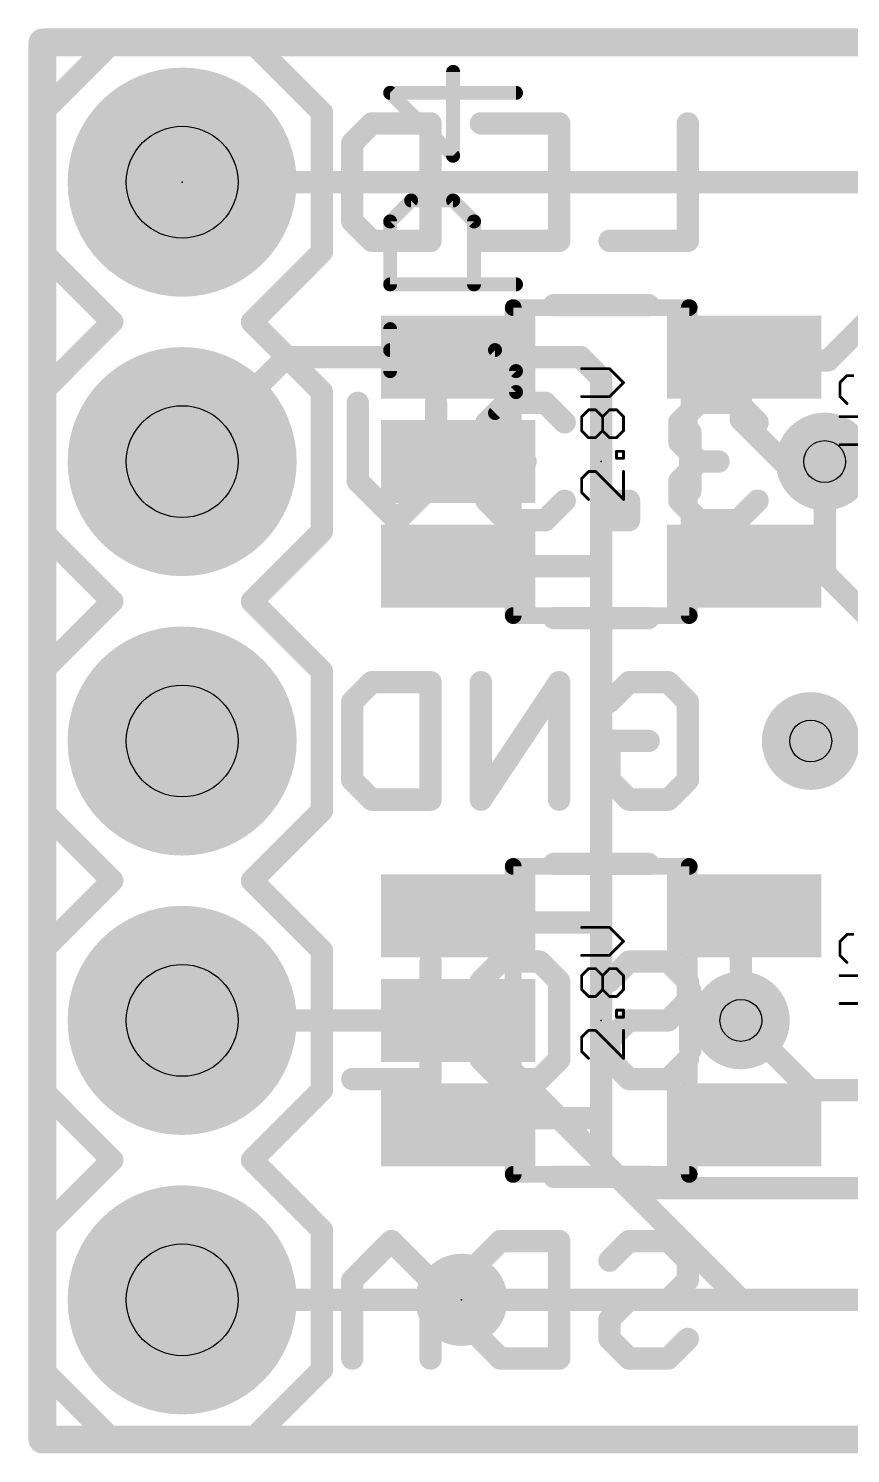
# Model space of a CAD drawing. Extents: x -36 to 72, y -11 to 13.
# Drawn here: x -0.13 to 7.35, y -0.13 to 12.83 of the extents above; entities that cross this region are included whole.
import ezdxf

# ---------------------------------------------------------------- set-up
doc = ezdxf.new("R2010")
doc.units = 0
for name, color, linetype in [('1', 12, 'CONTINUOUS'), ('16', 132, 'CONTINUOUS'), ('17', 110, 'CONTINUOUS'), ('18', 110, 'CONTINUOUS'), ('20', 53, 'CONTINUOUS'), ('21', 53, 'CONTINUOUS'), ('22', 53, 'CONTINUOUS'), ('23', 53, 'CONTINUOUS'), ('25', 253, 'CONTINUOUS'), ('27', 253, 'CONTINUOUS'), ('29', 253, 'CONTINUOUS'), ('30', 253, 'CONTINUOUS'), ('31', 253, 'CONTINUOUS'), ('44', 253, 'CONTINUOUS'), ('51', 53, 'CONTINUOUS')]:
    doc.layers.add(name, color=color, linetype=linetype)

# ---------------------------------------------------------------- blocks, each defined once
blk = doc.blocks.new('RECT')
blk.add_solid([(-0.5, -0.5), (0.5, -0.5), (-0.5, 0.5), (0.5, 0.5)])
blk = doc.blocks.new('ROUNDP')
at = {"const_width": 0.5}
blk.add_lwpolyline([(0, -0.25, 1), (0, 0.25, 1), (0, -0.25)], format="xyb", dxfattribs=at)
blk = doc.blocks.new('PIE')
at = {"const_width": 0.5}
blk.add_lwpolyline([(0, -0.25, 1), (0, 0.25, 1), (0, -0.25)], format="xyb", dxfattribs=at)
blk = doc.blocks.new('ROUNDV')
at = {"const_width": 0.5}
blk.add_lwpolyline([(0, -0.25, 1), (0, 0.25, 1), (0, -0.25)], format="xyb", dxfattribs=at)

msp = doc.modelspace()

# ---------------------------------------------------------------- linework, layer by layer
at = {"layer": '1'}
for points, const_width in [([(0, 0), (0, 12.7)], 0.254), ([(0, 12.7), (21.59, 12.7)], 0.254), ([(1.27, 11.43), (12.08, 11.43)], 0.2032), ([(7.493, 10.16), (7.1429, 9.8099)], 0.2032), ([(2.22, 9.84), (1.27, 8.89)], 0.2032), ([(3.7799, 9.84), (2.22, 9.84)], 0.2032), ([(4.892, 9.84), (3.7799, 9.84)], 0.2032), ([(5.08, 9.652), (4.892, 9.84)], 0.2032), ([(6.35, 9.8099), (6.3801, 9.84)], 0.2032), ([(7.1429, 9.8099), (6.35, 9.8099)], 0.2032), ([(6.35, 9.8099), (6.35, 9.271)], 0.2032), ([(5.08, 8.001), (5.08, 9.652)], 0.2032), ([(6.35, 9.271), (6.731, 8.89)], 0.2032), ([(6.731, 8.89), (7.112, 8.89)], 0.2032), ([(5.019, 7.94), (3.7799, 7.94)], 0.2032), ([(5.08, 8.001), (5.019, 7.94)], 0.2032), ([(5.08, 4.699), (5.08, 8.001)], 0.2032), ([(3.8409, 4.699), (3.7799, 4.76)], 0.2032), ([(5.08, 4.699), (3.8409, 4.699)], 0.2032), ([(5.08, 2.921), (5.08, 4.699)], 0.2032), ([(6.3801, 4.76), (6.35, 4.7299)], 0.2032), ([(6.35, 4.7299), (6.35, 3.81)], 0.2032), ([(3.7799, 2.86), (3.8409, 2.921)], 0.2032), ([(3.8409, 2.921), (5.08, 2.921)], 0.2032), ([(5.08, 2.921), (5.08, 2.54)], 0.2032), ([(5.08, 2.54), (6.35, 1.27)], 0.2032), ([(6.35, 1.27), (15.24, 1.27)], 0.2032), ([(21.59, 0), (0, 0)], 0.254)]:
    msp.add_lwpolyline(points, dxfattribs=dict(at, const_width=const_width))
for points, const_width in [([(0.0635, 12.7, 1), (-0.0635, 12.7)], 0.127), ([(0, 12.7635, 1), (0, 12.6365)], 0.127), ([(1.27, 11.4808, 1), (1.27, 11.3792)], 0.1016), ([(2.22, 9.8908, 1), (2.22, 9.7892)], 0.1016), ([(2.2559, 9.8041, 1), (2.1841, 9.8759)], 0.1016), ([(3.7799, 9.8908, 1), (3.7799, 9.7892)], 0.1016), ([(3.7799, 9.7892, 1), (3.7799, 9.8908)], 0.1016), ([(4.9279, 9.8759, 1), (4.8561, 9.8041)], 0.1016), ([(4.892, 9.7892, 1), (4.892, 9.8908)], 0.1016), ([(6.35, 9.8607, 1), (6.35, 9.7591)], 0.1016), ([(6.4008, 9.8099, 1), (6.2992, 9.8099)], 0.1016), ([(6.3141, 9.8458, 1), (6.3859, 9.774)], 0.1016), ([(6.416, 9.8041, 1), (6.3442, 9.8759)], 0.1016), ([(7.107, 9.8458, 1), (7.1788, 9.774)], 0.1016), ([(7.1429, 9.7591, 1), (7.1429, 9.8607)], 0.1016), ([(5.1308, 9.652, 1), (5.0292, 9.652)], 0.1016), ([(5.0441, 9.6161, 1), (5.1159, 9.6879)], 0.1016), ([(6.3859, 9.3069, 1), (6.3141, 9.2351)], 0.1016), ([(6.2992, 9.271, 1), (6.4008, 9.271)], 0.1016), ([(1.2341, 8.9259, 1), (1.3059, 8.8541)], 0.1016), ([(6.731, 8.9408, 1), (6.731, 8.8392)], 0.1016), ([(6.6951, 8.8541, 1), (6.7669, 8.9259)], 0.1016), ([(7.112, 8.8392, 1), (7.112, 8.9408)], 0.1016), ([(3.7799, 7.9908, 1), (3.7799, 7.8892)], 0.1016), ([(5.019, 7.8892, 1), (5.019, 7.9908)], 0.1016), ([(5.1308, 8.001, 1), (5.0292, 8.001)], 0.1016), ([(5.0292, 8.001, 1), (5.1308, 8.001)], 0.1016), ([(5.1159, 7.9651, 1), (5.0441, 8.0369)], 0.1016), ([(4.9831, 7.9759, 1), (5.0549, 7.9041)], 0.1016), ([(3.8158, 4.7959, 1), (3.744, 4.7241)], 0.1016), ([(3.8409, 4.7498, 1), (3.8409, 4.6482)], 0.1016), ([(5.1308, 4.699, 1), (5.0292, 4.699)], 0.1016), ([(5.08, 4.6482, 1), (5.08, 4.7498)], 0.1016), ([(6.4008, 4.7299, 1), (6.2992, 4.7299)], 0.1016), ([(6.3141, 4.7658, 1), (6.3859, 4.694)], 0.1016), ([(6.416, 4.7241, 1), (6.3442, 4.7959)], 0.1016), ([(3.805, 4.6631, 1), (3.8768, 4.7349)], 0.1016), ([(5.0292, 4.699, 1), (5.1308, 4.699)], 0.1016), ([(6.2992, 3.81, 1), (6.4008, 3.81)], 0.1016), ([(3.8409, 2.9718, 1), (3.8409, 2.8702)], 0.1016), ([(3.8768, 2.8851, 1), (3.805, 2.9569)], 0.1016), ([(5.1308, 2.921, 1), (5.0292, 2.921)], 0.1016), ([(5.08, 2.8702, 1), (5.08, 2.9718)], 0.1016), ([(3.744, 2.8959, 1), (3.8158, 2.8241)], 0.1016), ([(5.0292, 2.921, 1), (5.1308, 2.921)], 0.1016), ([(5.1159, 2.5759, 1), (5.0441, 2.5041)], 0.1016), ([(5.0292, 2.54, 1), (5.1308, 2.54)], 0.1016), ([(6.35, 1.3208, 1), (6.35, 1.2192)], 0.1016), ([(6.3141, 1.2341, 1), (6.3859, 1.3059)], 0.1016), ([(0, 0.0635, 1), (0, -0.0635)], 0.127), ([(-0.0635, 0, 1), (0.0635, 0)], 0.127)]:
    msp.add_lwpolyline(points, format="xyb", dxfattribs=dict(at, const_width=const_width))
at = {"layer": '16'}
for points, const_width in [([(0, 0), (0, 12.7)], 0.254), ([(0, 12.7), (21.59, 12.7)], 0.254), ([(7.112, 8.89), (7.112, 7.874)], 0.2032), ([(7.112, 7.874), (8.001, 6.985)], 0.2032), ([(1.27, 3.81), (3.81, 3.81)], 0.2032), ([(3.81, 3.81), (5.334, 2.286)], 0.2032), ([(6.35, 3.81), (6.985, 3.175)], 0.2032), ([(6.985, 3.175), (10.541, 3.175)], 0.2032), ([(5.334, 2.286), (11.176, 2.286)], 0.2032), ([(1.27, 1.27), (11.43, 1.27)], 0.2032), ([(21.59, 0), (0, 0)], 0.254)]:
    msp.add_lwpolyline(points, dxfattribs=dict(at, const_width=const_width))
for points, const_width in [([(0.0635, 12.7, 1), (-0.0635, 12.7)], 0.127), ([(0, 12.7635, 1), (0, 12.6365)], 0.127), ([(7.1628, 8.89, 1), (7.0612, 8.89)], 0.1016), ([(7.1479, 7.9099, 1), (7.0761, 7.8381)], 0.1016), ([(7.0612, 7.874, 1), (7.1628, 7.874)], 0.1016), ([(1.27, 3.8608, 1), (1.27, 3.7592)], 0.1016), ([(3.8459, 3.8459, 1), (3.7741, 3.7741)], 0.1016), ([(3.81, 3.7592, 1), (3.81, 3.8608)], 0.1016), ([(6.3859, 3.8459, 1), (6.3141, 3.7741)], 0.1016), ([(6.985, 3.2258, 1), (6.985, 3.1242)], 0.1016), ([(6.9491, 3.1391, 1), (7.0209, 3.2109)], 0.1016), ([(5.334, 2.3368, 1), (5.334, 2.2352)], 0.1016), ([(5.2981, 2.2501, 1), (5.3699, 2.3219)], 0.1016), ([(1.27, 1.3208, 1), (1.27, 1.2192)], 0.1016), ([(0, 0.0635, 1), (0, -0.0635)], 0.127), ([(-0.0635, 0, 1), (0.0635, 0)], 0.127)]:
    msp.add_lwpolyline(points, format="xyb", dxfattribs=dict(at, const_width=const_width))
at = {"layer": '20', "const_width": 0.2032}
for points in [[(21.59, 12.7), (0, 12.7)], [(0, 12.7), (0, 0)], [(0, 0), (21.59, 0)]]:
    msp.add_lwpolyline(points, dxfattribs=at)
at = {"layer": '20', "const_width": 0.1016}
for points in [[(0, 12.7508, 1), (0, 12.6492)], [(0.0508, 12.7, 1), (-0.0508, 12.7)], [(0, 0.0508, 1), (0, -0.0508)], [(-0.0508, 0, 1), (0.0508, 0)]]:
    msp.add_lwpolyline(points, format="xyb", dxfattribs=at)
at = {"layer": '21', "const_width": 0.2032}
for points in [[(0.635, 12.7), (0, 12.065)], [(1.905, 12.7), (0.635, 12.7)], [(2.54, 12.065), (1.905, 12.7)], [(0, 10.795), (0, 12.065)], [(2.54, 12.065), (2.54, 10.795)], [(0.635, 10.16), (0, 10.795)], [(2.54, 10.795), (1.905, 10.16)], [(4.6506, 10.3124), (5.5094, 10.3124)], [(0, 9.525), (0.635, 10.16)], [(1.905, 10.16), (2.54, 9.525)], [(0, 8.255), (0, 9.525)], [(2.54, 9.525), (2.54, 8.255)], [(5.8904, 9.1584), (5.8904, 8.6216)], [(0.635, 7.62), (0, 8.255)], [(2.54, 8.255), (1.905, 7.62)], [(0, 6.985), (0.635, 7.62)], [(1.905, 7.62), (2.54, 6.985)], [(5.5094, 7.4676), (4.6506, 7.4676)], [(0, 5.715), (0, 6.985)], [(2.54, 6.985), (2.54, 5.715)], [(0.635, 5.08), (0, 5.715)], [(2.54, 5.715), (1.905, 5.08)], [(4.6506, 5.2324), (5.5094, 5.2324)], [(0.635, 5.08), (0, 4.445)], [(2.54, 4.445), (1.905, 5.08)], [(0, 3.175), (0, 4.445)], [(2.54, 4.445), (2.54, 3.175)], [(5.8904, 4.0784), (5.8904, 3.5416)], [(0.635, 2.54), (0, 3.175)], [(2.54, 3.175), (1.905, 2.54)], [(0, 1.905), (0.635, 2.54)], [(1.905, 2.54), (2.54, 1.905)], [(5.5094, 2.3876), (4.6506, 2.3876)], [(0, 0.635), (0, 1.905)], [(2.54, 1.905), (2.54, 0.635)], [(0.635, 0), (0, 0.635)], [(2.54, 0.635), (1.905, 0)], [(1.905, 0), (0.635, 0)]]:
    msp.add_lwpolyline(points, dxfattribs=at)
at = {"layer": '21', "const_width": 0.1016}
for points in [[(0.635, 12.7508, 1), (0.635, 12.6492)], [(0.6709, 12.6641, 1), (0.5991, 12.7359)], [(1.9409, 12.7359, 1), (1.8691, 12.6641)], [(1.905, 12.6492, 1), (1.905, 12.7508)], [(0.0508, 12.065, 1), (-0.0508, 12.065)], [(-0.0359, 12.1009, 1), (0.0359, 12.0291)], [(2.5908, 12.065, 1), (2.4892, 12.065)], [(2.5041, 12.0291, 1), (2.5759, 12.1009)], [(0.0359, 10.8309, 1), (-0.0359, 10.7591)], [(2.5759, 10.7591, 1), (2.5041, 10.8309)], [(-0.0508, 10.795, 1), (0.0508, 10.795)], [(2.4892, 10.795, 1), (2.5908, 10.795)], [(4.6506, 10.3632, 1), (4.6506, 10.2616)], [(5.5094, 10.2616, 1), (5.5094, 10.3632)], [(0.6709, 10.1241, 1), (0.5991, 10.1959)], [(0.5991, 10.1241, 1), (0.6709, 10.1959)], [(1.9409, 10.1959, 1), (1.8691, 10.1241)], [(1.8691, 10.1959, 1), (1.9409, 10.1241)], [(0.0508, 9.525, 1), (-0.0508, 9.525)], [(-0.0359, 9.5609, 1), (0.0359, 9.4891)], [(2.5908, 9.525, 1), (2.4892, 9.525)], [(2.5041, 9.4891, 1), (2.5759, 9.5609)], [(5.9412, 9.1584, 1), (5.8396, 9.1584)], [(5.8396, 8.6216, 1), (5.9412, 8.6216)], [(0.0359, 8.2909, 1), (-0.0359, 8.2191)], [(-0.0508, 8.255, 1), (0.0508, 8.255)], [(2.4892, 8.255, 1), (2.5908, 8.255)], [(2.5759, 8.2191, 1), (2.5041, 8.2909)], [(0.6709, 7.5841, 1), (0.5991, 7.6559)], [(0.5991, 7.5841, 1), (0.6709, 7.6559)], [(1.9409, 7.6559, 1), (1.8691, 7.5841)], [(1.8691, 7.6559, 1), (1.9409, 7.5841)], [(4.6506, 7.5184, 1), (4.6506, 7.4168)], [(5.5094, 7.4168, 1), (5.5094, 7.5184)], [(0.0508, 6.985, 1), (-0.0508, 6.985)], [(-0.0359, 7.0209, 1), (0.0359, 6.9491)], [(2.5908, 6.985, 1), (2.4892, 6.985)], [(2.5041, 6.9491, 1), (2.5759, 7.0209)], [(0.0359, 5.7509, 1), (-0.0359, 5.6791)], [(-0.0508, 5.715, 1), (0.0508, 5.715)], [(2.4892, 5.715, 1), (2.5908, 5.715)], [(2.5759, 5.6791, 1), (2.5041, 5.7509)], [(4.6506, 5.2832, 1), (4.6506, 5.1816)], [(5.5094, 5.1816, 1), (5.5094, 5.2832)], [(0.6709, 5.0441, 1), (0.5991, 5.1159)], [(0.5991, 5.0441, 1), (0.6709, 5.1159)], [(1.9409, 5.1159, 1), (1.8691, 5.0441)], [(1.8691, 5.1159, 1), (1.9409, 5.0441)], [(0.0508, 4.445, 1), (-0.0508, 4.445)], [(2.5908, 4.445, 1), (2.4892, 4.445)], [(-0.0359, 4.4809, 1), (0.0359, 4.4091)], [(2.5041, 4.4091, 1), (2.5759, 4.4809)], [(5.9412, 4.0784, 1), (5.8396, 4.0784)], [(5.8396, 3.5416, 1), (5.9412, 3.5416)], [(0.0359, 3.2109, 1), (-0.0359, 3.1391)], [(2.5759, 3.1391, 1), (2.5041, 3.2109)], [(-0.0508, 3.175, 1), (0.0508, 3.175)], [(2.4892, 3.175, 1), (2.5908, 3.175)], [(0.6709, 2.5041, 1), (0.5991, 2.5759)], [(0.5991, 2.5041, 1), (0.6709, 2.5759)], [(1.9409, 2.5759, 1), (1.8691, 2.5041)], [(1.8691, 2.5759, 1), (1.9409, 2.5041)], [(4.6506, 2.4384, 1), (4.6506, 2.3368)], [(5.5094, 2.3368, 1), (5.5094, 2.4384)], [(0.0508, 1.905, 1), (-0.0508, 1.905)], [(-0.0359, 1.9409, 1), (0.0359, 1.8691)], [(2.5908, 1.905, 1), (2.4892, 1.905)], [(2.5041, 1.8691, 1), (2.5759, 1.9409)], [(0.0359, 0.6709, 1), (-0.0359, 0.5991)], [(-0.0508, 0.635, 1), (0.0508, 0.635)], [(2.4892, 0.635, 1), (2.5908, 0.635)], [(2.5759, 0.5991, 1), (2.5041, 0.6709)], [(0.635, 0.0508, 1), (0.635, -0.0508)], [(0.5991, -0.0359, 1), (0.6709, 0.0359)], [(1.8691, 0.0359, 1), (1.9409, -0.0359)], [(1.905, -0.0508, 1), (1.905, 0.0508)]]:
    msp.add_lwpolyline(points, format="xyb", dxfattribs=at)
at = {"layer": '22', "const_width": 0.2032}
for points in [[(2.8168, 11.7864), (2.9948, 11.9643)], [(2.9948, 11.9643), (3.5286, 11.9643)], [(3.5286, 11.9643), (3.5286, 10.8966)], [(3.9862, 11.9643), (4.698, 11.9643)], [(4.698, 11.9643), (4.698, 10.8966)], [(5.8674, 11.9643), (5.8674, 10.8966)], [(2.8168, 11.0746), (2.8168, 11.7864)], [(4.698, 11.4305), (4.3421, 11.4305)], [(2.9948, 10.8966), (2.8168, 11.0746)], [(3.5286, 10.8966), (2.9948, 10.8966)], [(4.698, 10.8966), (3.9862, 10.8966)], [(5.8674, 10.8966), (5.1556, 10.8966)], [(2.8671, 8.7125), (2.8671, 9.4243)], [(3.5789, 9.4243), (3.5789, 8.7125)], [(4.2145, 9.4243), (4.0365, 9.2464)], [(4.5704, 9.4243), (4.2145, 9.4243)], [(4.7483, 9.2464), (4.5704, 9.4243)], [(5.9685, 9.4243), (5.7906, 9.2464)], [(6.3245, 9.4243), (5.9685, 9.4243)], [(6.5024, 9.2464), (6.3245, 9.4243)], [(4.0365, 9.2464), (4.0365, 9.0684)], [(5.7906, 9.2464), (5.7906, 9.0684)], [(4.0365, 9.0684), (4.2145, 8.8905)], [(5.7906, 9.0684), (5.9685, 8.8905)], [(4.2145, 8.8905), (4.0365, 8.7125)], [(4.2145, 8.8905), (4.3924, 8.8905)], [(5.9685, 8.8905), (5.7906, 8.7125)], [(5.9685, 8.8905), (6.1465, 8.8905)], [(3.223, 8.3566), (2.8671, 8.7125)], [(3.5789, 8.7125), (3.223, 8.3566)], [(4.0365, 8.7125), (4.0365, 8.5346)], [(5.7906, 8.7125), (5.7906, 8.5346)], [(4.0365, 8.5346), (4.2145, 8.3566)], [(4.5704, 8.3566), (4.7483, 8.5346)], [(5.333, 8.5346), (5.1551, 8.5346)], [(5.1551, 8.5346), (5.1551, 8.3566)], [(5.333, 8.3566), (5.333, 8.5346)], [(5.7906, 8.5346), (5.9685, 8.3566)], [(6.3245, 8.3566), (6.5024, 8.5346)], [(4.2145, 8.3566), (4.5704, 8.3566)], [(5.1551, 8.3566), (5.333, 8.3566)], [(5.9685, 8.3566), (6.3245, 8.3566)], [(2.8168, 6.7064), (2.9948, 6.8843)], [(2.9948, 6.8843), (3.5286, 6.8843)], [(3.5286, 6.8843), (3.5286, 5.8166)], [(4.698, 6.8843), (3.9862, 5.8166)], [(3.9862, 5.8166), (3.9862, 6.8843)], [(4.698, 5.8166), (4.698, 6.8843)], [(5.1556, 6.7064), (5.3335, 6.8843)], [(5.3335, 6.8843), (5.6894, 6.8843)], [(5.6894, 6.8843), (5.8674, 6.7064)], [(2.8168, 5.9946), (2.8168, 6.7064)], [(5.8674, 6.7064), (5.8674, 5.9946)], [(5.1556, 5.9946), (5.1556, 6.3505)], [(5.1556, 6.3505), (5.5115, 6.3505)], [(2.9948, 5.8166), (2.8168, 5.9946)], [(5.3335, 5.8166), (5.1556, 5.9946)], [(5.8674, 5.9946), (5.6894, 5.8166)], [(3.5286, 5.8166), (2.9948, 5.8166)], [(5.6894, 5.8166), (5.3335, 5.8166)], [(3.5286, 4.3443), (3.5286, 3.2766)], [(3.9862, 4.1664), (4.1641, 4.3443)], [(4.1641, 4.3443), (4.5201, 4.3443)], [(4.5201, 4.3443), (4.698, 4.1664)], [(5.1556, 4.1664), (5.3335, 4.3443)], [(5.3335, 4.3443), (5.6894, 4.3443)], [(5.6894, 4.3443), (5.8674, 4.1664)], [(4.698, 4.1664), (4.698, 3.4546)], [(5.8674, 4.1664), (5.8674, 3.9884)], [(5.8674, 3.9884), (5.6894, 3.8105)], [(5.3335, 3.8105), (5.1556, 3.6325)], [(5.6894, 3.8105), (5.3335, 3.8105)], [(5.1556, 3.6325), (5.1556, 3.4546)], [(4.1641, 3.2766), (3.9862, 3.4546)], [(4.698, 3.4546), (4.5201, 3.2766)], [(5.1556, 3.4546), (5.3335, 3.2766)], [(5.6894, 3.2766), (5.8674, 3.4546)], [(3.5286, 3.2766), (2.8168, 3.2766)], [(4.5201, 3.2766), (4.1641, 3.2766)], [(5.3335, 3.2766), (5.6894, 3.2766)], [(3.1727, 1.8043), (2.8168, 1.4484)], [(3.5286, 1.4484), (3.1727, 1.8043)], [(3.9862, 1.6264), (4.1641, 1.8043)], [(4.1641, 1.8043), (4.698, 1.8043)], [(4.698, 1.8043), (4.698, 0.7366)], [(5.1556, 1.6264), (5.3335, 1.8043)], [(5.3335, 1.8043), (5.6894, 1.8043)], [(5.6894, 1.8043), (5.8674, 1.6264)], [(3.9862, 0.9146), (3.9862, 1.6264)], [(5.8674, 1.6264), (5.8674, 1.4484)], [(2.8168, 1.4484), (2.8168, 0.7366)], [(3.5286, 0.7366), (3.5286, 1.4484)], [(5.8674, 1.4484), (5.6894, 1.2705)], [(3.5286, 1.2705), (2.8168, 1.2705)], [(5.3335, 1.2705), (5.1556, 1.0925)], [(5.6894, 1.2705), (5.3335, 1.2705)], [(5.1556, 1.0925), (5.1556, 0.9146)], [(4.1641, 0.7366), (3.9862, 0.9146)], [(5.1556, 0.9146), (5.3335, 0.7366)], [(5.6894, 0.7366), (5.8674, 0.9146)], [(4.698, 0.7366), (4.1641, 0.7366)], [(5.3335, 0.7366), (5.6894, 0.7366)]]:
    msp.add_lwpolyline(points, dxfattribs=at)
at = {"layer": '22', "const_width": 0.1016}
for points in [[(2.9948, 12.0151, 1), (2.9948, 11.9135)], [(3.0307, 11.9284, 1), (2.9588, 12.0002)], [(3.5794, 11.9643, 1), (3.4778, 11.9643)], [(3.5286, 11.9135, 1), (3.5286, 12.0151)], [(3.9862, 12.0151, 1), (3.9862, 11.9135)], [(4.7488, 11.9643, 1), (4.6472, 11.9643)], [(4.698, 11.9135, 1), (4.698, 12.0151)], [(5.9182, 11.9643, 1), (5.8166, 11.9643)], [(2.8676, 11.7864, 1), (2.766, 11.7864)], [(2.7809, 11.8223, 1), (2.8527, 11.7504)], [(4.3421, 11.4813, 1), (4.3421, 11.3797)], [(4.698, 11.3797, 1), (4.698, 11.4813)], [(2.8527, 11.1105, 1), (2.7809, 11.0386)], [(2.766, 11.0746, 1), (2.8676, 11.0746)], [(2.9948, 10.9474, 1), (2.9948, 10.8458)], [(2.9588, 10.8607, 1), (3.0307, 10.9325)], [(3.4778, 10.8966, 1), (3.5794, 10.8966)], [(3.5286, 10.8458, 1), (3.5286, 10.9474)], [(3.9862, 10.9474, 1), (3.9862, 10.8458)], [(4.6472, 10.8966, 1), (4.7488, 10.8966)], [(4.698, 10.8458, 1), (4.698, 10.9474)], [(5.1556, 10.9474, 1), (5.1556, 10.8458)], [(5.8166, 10.8966, 1), (5.9182, 10.8966)], [(5.8674, 10.8458, 1), (5.8674, 10.9474)], [(2.9179, 9.4243, 1), (2.8163, 9.4243)], [(3.6297, 9.4243, 1), (3.5281, 9.4243)], [(4.2145, 9.4751, 1), (4.2145, 9.3735)], [(4.2504, 9.3884, 1), (4.1785, 9.4602)], [(4.6063, 9.4602, 1), (4.5344, 9.3884)], [(4.5704, 9.3735, 1), (4.5704, 9.4751)], [(5.9685, 9.4751, 1), (5.9685, 9.3735)], [(6.0045, 9.3884, 1), (5.9326, 9.4602)], [(6.3604, 9.4602, 1), (6.2885, 9.3884)], [(6.3245, 9.3735, 1), (6.3245, 9.4751)], [(4.0873, 9.2464, 1), (3.9857, 9.2464)], [(4.0006, 9.2823, 1), (4.0724, 9.2104)], [(4.7124, 9.2104, 1), (4.7842, 9.2823)], [(5.8414, 9.2464, 1), (5.7398, 9.2464)], [(5.7547, 9.2823, 1), (5.8265, 9.2104)], [(6.4665, 9.2104, 1), (6.5383, 9.2823)], [(4.0724, 9.1043, 1), (4.0006, 9.0325)], [(3.9857, 9.0684, 1), (4.0873, 9.0684)], [(5.8265, 9.1043, 1), (5.7547, 9.0325)], [(5.7398, 9.0684, 1), (5.8414, 9.0684)], [(4.2145, 8.9413, 1), (4.2145, 8.8397)], [(4.2504, 8.8545, 1), (4.1785, 8.9264)], [(4.1785, 8.8545, 1), (4.2504, 8.9264)], [(4.3924, 8.8397, 1), (4.3924, 8.9413)], [(5.9685, 8.9413, 1), (5.9685, 8.8397)], [(6.0045, 8.8545, 1), (5.9326, 8.9264)], [(5.9326, 8.8545, 1), (6.0045, 8.9264)], [(6.1465, 8.8397, 1), (6.1465, 8.9413)], [(2.903, 8.7484, 1), (2.8312, 8.6766)], [(3.6148, 8.6766, 1), (3.543, 8.7484)], [(4.0873, 8.7125, 1), (3.9857, 8.7125)], [(5.8414, 8.7125, 1), (5.7398, 8.7125)], [(2.8163, 8.7125, 1), (2.9179, 8.7125)], [(3.5281, 8.7125, 1), (3.6297, 8.7125)], [(4.0006, 8.7484, 1), (4.0724, 8.6766)], [(5.7547, 8.7484, 1), (5.8265, 8.6766)], [(4.0724, 8.5705, 1), (4.0006, 8.4986)], [(3.9857, 8.5346, 1), (4.0873, 8.5346)], [(4.7842, 8.4986, 1), (4.7124, 8.5705)], [(5.1551, 8.5854, 1), (5.1551, 8.4838)], [(5.2059, 8.5346, 1), (5.1043, 8.5346)], [(5.3838, 8.5346, 1), (5.2822, 8.5346)], [(5.333, 8.4838, 1), (5.333, 8.5854)], [(5.8265, 8.5705, 1), (5.7547, 8.4986)], [(5.7398, 8.5346, 1), (5.8414, 8.5346)], [(6.5383, 8.4986, 1), (6.4665, 8.5705)], [(3.1871, 8.3925, 1), (3.2589, 8.3207)], [(3.1871, 8.3207, 1), (3.2589, 8.3925)], [(4.2145, 8.4074, 1), (4.2145, 8.3058)], [(4.1785, 8.3207, 1), (4.2504, 8.3925)], [(4.5344, 8.3925, 1), (4.6063, 8.3207)], [(4.5704, 8.3058, 1), (4.5704, 8.4074)], [(5.1551, 8.4074, 1), (5.1551, 8.3058)], [(5.333, 8.3058, 1), (5.333, 8.4074)], [(5.9685, 8.4074, 1), (5.9685, 8.3058)], [(5.9326, 8.3207, 1), (6.0045, 8.3925)], [(6.2885, 8.3925, 1), (6.3604, 8.3207)], [(6.3245, 8.3058, 1), (6.3245, 8.4074)], [(5.1043, 8.3566, 1), (5.2059, 8.3566)], [(5.2822, 8.3566, 1), (5.3838, 8.3566)], [(2.9948, 6.9351, 1), (2.9948, 6.8335)], [(3.0307, 6.8484, 1), (2.9588, 6.9202)], [(3.5794, 6.8843, 1), (3.4778, 6.8843)], [(3.5286, 6.8335, 1), (3.5286, 6.9351)], [(4.037, 6.8843, 1), (3.9354, 6.8843)], [(4.7488, 6.8843, 1), (4.6472, 6.8843)], [(4.7403, 6.8561, 1), (4.6557, 6.9125)], [(5.3335, 6.9351, 1), (5.3335, 6.8335)], [(5.3695, 6.8484, 1), (5.2976, 6.9202)], [(5.7254, 6.9202, 1), (5.6535, 6.8484)], [(5.6894, 6.8335, 1), (5.6894, 6.9351)], [(2.8676, 6.7064, 1), (2.766, 6.7064)], [(2.7809, 6.7423, 1), (2.8527, 6.6704)], [(5.1197, 6.7423, 1), (5.1915, 6.6704)], [(5.9182, 6.7064, 1), (5.8166, 6.7064)], [(5.8315, 6.6704, 1), (5.9033, 6.7423)], [(5.2064, 6.3505, 1), (5.1048, 6.3505)], [(5.1556, 6.4013, 1), (5.1556, 6.2997)], [(5.5115, 6.2997, 1), (5.5115, 6.4013)], [(2.8527, 6.0305, 1), (2.7809, 5.9586)], [(5.1915, 6.0305, 1), (5.1197, 5.9586)], [(5.9033, 5.9586, 1), (5.8315, 6.0305)], [(2.766, 5.9946, 1), (2.8676, 5.9946)], [(5.1048, 5.9946, 1), (5.2064, 5.9946)], [(5.8166, 5.9946, 1), (5.9182, 5.9946)], [(2.9948, 5.8674, 1), (2.9948, 5.7658)], [(2.9588, 5.7807, 1), (3.0307, 5.8525)], [(3.4778, 5.8166, 1), (3.5794, 5.8166)], [(3.5286, 5.7658, 1), (3.5286, 5.8674)], [(3.9439, 5.8448, 1), (4.0285, 5.7884)], [(3.9354, 5.8166, 1), (4.037, 5.8166)], [(4.6472, 5.8166, 1), (4.7488, 5.8166)], [(5.3335, 5.8674, 1), (5.3335, 5.7658)], [(5.2976, 5.7807, 1), (5.3695, 5.8525)], [(5.6535, 5.8525, 1), (5.7254, 5.7807)], [(5.6894, 5.7658, 1), (5.6894, 5.8674)], [(3.5794, 4.3443, 1), (3.4778, 4.3443)], [(4.1641, 4.3951, 1), (4.1641, 4.2935)], [(4.2001, 4.3084, 1), (4.1282, 4.3802)], [(4.556, 4.3802, 1), (4.4841, 4.3084)], [(4.5201, 4.2935, 1), (4.5201, 4.3951)], [(5.3335, 4.3951, 1), (5.3335, 4.2935)], [(5.3695, 4.3084, 1), (5.2976, 4.3802)], [(5.7254, 4.3802, 1), (5.6535, 4.3084)], [(5.6894, 4.2935, 1), (5.6894, 4.3951)], [(3.9503, 4.2023, 1), (4.0221, 4.1304)], [(4.7488, 4.1664, 1), (4.6472, 4.1664)], [(4.6621, 4.1304, 1), (4.7339, 4.2023)], [(5.1197, 4.2023, 1), (5.1915, 4.1304)], [(5.9182, 4.1664, 1), (5.8166, 4.1664)], [(5.8315, 4.1304, 1), (5.9033, 4.2023)], [(5.8166, 3.9884, 1), (5.9182, 3.9884)], [(5.9033, 3.9525, 1), (5.8315, 4.0243)], [(5.3335, 3.8613, 1), (5.3335, 3.7597)], [(5.3695, 3.7745, 1), (5.2976, 3.8464)], [(5.6535, 3.8464, 1), (5.7254, 3.7745)], [(5.6894, 3.7597, 1), (5.6894, 3.8613)], [(5.2064, 3.6325, 1), (5.1048, 3.6325)], [(5.1197, 3.6684, 1), (5.1915, 3.5966)], [(4.0221, 3.4905, 1), (3.9503, 3.4186)], [(4.6472, 3.4546, 1), (4.7488, 3.4546)], [(4.7339, 3.4186, 1), (4.6621, 3.4905)], [(5.1915, 3.4905, 1), (5.1197, 3.4186)], [(5.1048, 3.4546, 1), (5.2064, 3.4546)], [(5.9033, 3.4186, 1), (5.8315, 3.4905)], [(2.8168, 3.3274, 1), (2.8168, 3.2258)], [(3.5286, 3.2258, 1), (3.5286, 3.3274)], [(4.1641, 3.3274, 1), (4.1641, 3.2258)], [(4.5201, 3.2258, 1), (4.5201, 3.3274)], [(5.3335, 3.3274, 1), (5.3335, 3.2258)], [(5.6894, 3.2258, 1), (5.6894, 3.3274)], [(3.4778, 3.2766, 1), (3.5794, 3.2766)], [(4.1282, 3.2407, 1), (4.2001, 3.3125)], [(4.4841, 3.3125, 1), (4.556, 3.2407)], [(5.2976, 3.2407, 1), (5.3695, 3.3125)], [(5.6535, 3.3125, 1), (5.7254, 3.2407)], [(3.2086, 1.8402, 1), (3.1368, 1.7684)], [(3.2086, 1.7684, 1), (3.1368, 1.8402)], [(4.1641, 1.8551, 1), (4.1641, 1.7535)], [(4.2001, 1.7684, 1), (4.1282, 1.8402)], [(4.7488, 1.8043, 1), (4.6472, 1.8043)], [(4.698, 1.7535, 1), (4.698, 1.8551)], [(5.3335, 1.8551, 1), (5.3335, 1.7535)], [(5.3695, 1.7684, 1), (5.2976, 1.8402)], [(5.7254, 1.8402, 1), (5.6535, 1.7684)], [(5.6894, 1.7535, 1), (5.6894, 1.8551)], [(4.037, 1.6264, 1), (3.9354, 1.6264)], [(3.9503, 1.6623, 1), (4.0221, 1.5904)], [(5.1197, 1.6623, 1), (5.1915, 1.5904)], [(5.9182, 1.6264, 1), (5.8166, 1.6264)], [(5.8315, 1.5904, 1), (5.9033, 1.6623)], [(2.8676, 1.4484, 1), (2.766, 1.4484)], [(2.7809, 1.4843, 1), (2.8527, 1.4125)], [(3.5794, 1.4484, 1), (3.4778, 1.4484)], [(3.4927, 1.4125, 1), (3.5645, 1.4843)], [(5.8166, 1.4484, 1), (5.9182, 1.4484)], [(5.9033, 1.4125, 1), (5.8315, 1.4843)], [(2.8168, 1.3213, 1), (2.8168, 1.2197)], [(3.5286, 1.2197, 1), (3.5286, 1.3213)], [(5.3335, 1.3213, 1), (5.3335, 1.2197)], [(5.3695, 1.2345, 1), (5.2976, 1.3064)], [(5.6535, 1.3064, 1), (5.7254, 1.2345)], [(5.6894, 1.2197, 1), (5.6894, 1.3213)], [(5.2064, 1.0925, 1), (5.1048, 1.0925)], [(5.1197, 1.1284, 1), (5.1915, 1.0566)], [(4.0221, 0.9505, 1), (3.9503, 0.8786)], [(3.9354, 0.9146, 1), (4.037, 0.9146)], [(5.1915, 0.9505, 1), (5.1197, 0.8786)], [(5.1048, 0.9146, 1), (5.2064, 0.9146)], [(5.9033, 0.8786, 1), (5.8315, 0.9505)], [(2.766, 0.7366, 1), (2.8676, 0.7366)], [(3.4778, 0.7366, 1), (3.5794, 0.7366)], [(4.1641, 0.7874, 1), (4.1641, 0.6858)], [(4.1282, 0.7007, 1), (4.2001, 0.7725)], [(4.6472, 0.7366, 1), (4.7488, 0.7366)], [(4.698, 0.6858, 1), (4.698, 0.7874)], [(5.3335, 0.7874, 1), (5.3335, 0.6858)], [(5.2976, 0.7007, 1), (5.3695, 0.7725)], [(5.6535, 0.7725, 1), (5.7254, 0.7007)], [(5.6894, 0.6858, 1), (5.6894, 0.7874)]]:
    msp.add_lwpolyline(points, format="xyb", dxfattribs=at)
at = {"layer": '23'}
for p in [(1.27, 11.43), (5.08, 8.89), (5.08, 3.81), (3.81, 1.27)]:
    msp.add_point(p, dxfattribs=at)
at = {"layer": '25'}
for points, const_width in [([(3.7333, 11.6703), (3.7333, 12.4329)], 0.127), ([(4.3053, 12.2423), (3.1613, 12.2423)], 0.127), ([(3.1613, 12.2423), (3.7333, 11.6703)], 0.127), ([(3.1613, 11.0729), (3.352, 11.2636)], 0.127), ([(3.352, 11.2636), (3.7333, 11.2636)], 0.127), ([(3.7333, 11.2636), (3.924, 11.0729)], 0.127), ([(3.1613, 10.5009), (3.1613, 11.0729)], 0.127), ([(3.924, 11.0729), (3.924, 10.5009)], 0.127), ([(4.3053, 10.5009), (3.1613, 10.5009)], 0.127), ([(3.1613, 9.7128), (3.1613, 10.0942)], 0.127), ([(4.1146, 9.9035), (3.1613, 9.9035)], 0.127), ([(4.3053, 9.7128), (4.1146, 9.9035)], 0.127), ([(4.3053, 9.5222), (4.3053, 9.7128)], 0.127), ([(7.3149, 9.6717), (7.2514, 9.6082)], 0.0254), ([(7.2514, 9.6082), (7.2514, 9.481)], 0.0254), ([(7.3785, 9.6717), (7.3149, 9.6717)], 0.0254), ([(4.1146, 9.3315), (4.3053, 9.5222)], 0.127), ([(7.2514, 9.481), (7.3149, 9.4175)], 0.0254), ([(7.5691, 9.2975), (7.2514, 9.2975)], 0.0254), ([(7.2514, 9.0433), (7.5691, 9.0433)], 0.0254), ([(7.2514, 4.5282), (7.3149, 4.5917)], 0.0254), ([(7.2514, 4.401), (7.2514, 4.5282)], 0.0254), ([(7.3149, 4.5917), (7.3785, 4.5917)], 0.0254), ([(7.3149, 4.3375), (7.2514, 4.401)], 0.0254), ([(7.5691, 4.2175), (7.2514, 4.2175)], 0.0254), ([(7.2514, 3.9633), (7.5691, 3.9633)], 0.0254)]:
    msp.add_lwpolyline(points, dxfattribs=dict(at, const_width=const_width))
for points, const_width in [([(3.7651, 12.4329, 1), (3.7016, 12.4329)], 0.0635), ([(3.1613, 12.274, 1), (3.1613, 12.2105)], 0.0635), ([(3.1838, 12.2647, 1), (3.1389, 12.2198)], 0.0635), ([(4.3053, 12.2105, 1), (4.3053, 12.274)], 0.0635), ([(3.7016, 11.6703, 1), (3.7651, 11.6703)], 0.0635), ([(3.7109, 11.6478, 1), (3.7558, 11.6927)], 0.0635), ([(3.352, 11.2953, 1), (3.352, 11.2318)], 0.0635), ([(3.3744, 11.2411, 1), (3.3295, 11.286)], 0.0635), ([(3.7558, 11.286, 1), (3.7109, 11.2411)], 0.0635), ([(3.7333, 11.2318, 1), (3.7333, 11.2953)], 0.0635), ([(3.1931, 11.0729, 1), (3.1296, 11.0729)], 0.0635), ([(3.1389, 11.0953, 1), (3.1838, 11.0504)], 0.0635), ([(3.9557, 11.0729, 1), (3.8922, 11.0729)], 0.0635), ([(3.9015, 11.0504, 1), (3.9464, 11.0953)], 0.0635), ([(3.1613, 10.5327, 1), (3.1613, 10.4691)], 0.0635), ([(3.1296, 10.5009, 1), (3.1931, 10.5009)], 0.0635), ([(3.8922, 10.5009, 1), (3.9557, 10.5009)], 0.0635), ([(4.3053, 10.4691, 1), (4.3053, 10.5327)], 0.0635), ([(3.1931, 10.0942, 1), (3.1296, 10.0942)], 0.0635), ([(3.1613, 9.9352, 1), (3.1613, 9.8717)], 0.0635), ([(4.1371, 9.9259, 1), (4.0922, 9.881)], 0.0635), ([(4.1146, 9.8717, 1), (4.1146, 9.9352)], 0.0635), ([(3.1296, 9.7128, 1), (3.1931, 9.7128)], 0.0635), ([(4.337, 9.7128, 1), (4.2736, 9.7128)], 0.0635), ([(4.2828, 9.6904, 1), (4.3278, 9.7353)], 0.0635), ([(7.2577, 9.6082, 1), (7.245, 9.6082)], 0.0127), ([(7.2469, 9.6126, 1), (7.2559, 9.6037)], 0.0127), ([(7.3149, 9.6781, 1), (7.3149, 9.6654)], 0.0127), ([(7.3194, 9.6672, 1), (7.3104, 9.6762)], 0.0127), ([(4.2736, 9.5222, 1), (4.337, 9.5222)], 0.0635), ([(4.3278, 9.4997, 1), (4.2828, 9.5446)], 0.0635), ([(7.2559, 9.4855, 1), (7.2469, 9.4766)], 0.0127), ([(7.245, 9.481, 1), (7.2577, 9.481)], 0.0127), ([(4.0922, 9.354, 1), (4.1371, 9.3091)], 0.0635), ([(7.3104, 9.413, 1), (7.3194, 9.422)], 0.0127), ([(7.2514, 9.3039, 1), (7.2514, 9.2912)], 0.0127), ([(7.2514, 9.0496, 1), (7.2514, 9.0369)], 0.0127), ([(7.2577, 4.5282, 1), (7.245, 4.5282)], 0.0127), ([(7.2469, 4.5326, 1), (7.2559, 4.5237)], 0.0127), ([(7.3149, 4.5981, 1), (7.3149, 4.5854)], 0.0127), ([(7.3194, 4.5872, 1), (7.3104, 4.5962)], 0.0127), ([(7.2559, 4.4055, 1), (7.2469, 4.3966)], 0.0127), ([(7.245, 4.401, 1), (7.2577, 4.401)], 0.0127), ([(7.3104, 4.333, 1), (7.3194, 4.342)], 0.0127), ([(7.2514, 4.2239, 1), (7.2514, 4.2111)], 0.0127), ([(7.2514, 3.9696, 1), (7.2514, 3.9569)], 0.0127)]:
    msp.add_lwpolyline(points, format="xyb", dxfattribs=dict(at, const_width=const_width))
at = {"layer": '27', "const_width": 0.0127}
for points in [[(4.9019, 9.7416, 1), (4.9019, 9.7289)], [(5.1606, 9.7397, 1), (5.1516, 9.7307)], [(5.1561, 9.7289, 1), (5.1561, 9.7416)], [(5.2877, 9.6036, 1), (5.2787, 9.6126)], [(5.2787, 9.6036, 1), (5.2877, 9.6126)], [(4.9019, 9.4873, 1), (4.9019, 9.4746)], [(5.1516, 9.4855, 1), (5.1606, 9.4765)], [(5.1561, 9.4746, 1), (5.1561, 9.4873)], [(4.9654, 9.3674, 1), (4.9654, 9.3547)], [(4.9699, 9.3565, 1), (4.9609, 9.3655)], [(5.0335, 9.3655, 1), (5.0245, 9.3565)], [(5.029, 9.3547, 1), (5.029, 9.3674)], [(5.1561, 9.3674, 1), (5.1561, 9.3547)], [(5.1606, 9.3565, 1), (5.1516, 9.3655)], [(5.2241, 9.3655, 1), (5.2152, 9.3565)], [(5.2196, 9.3547, 1), (5.2196, 9.3674)], [(4.9082, 9.2974, 1), (4.8955, 9.2974)], [(4.8974, 9.3019, 1), (4.9064, 9.293)], [(5.0989, 9.2974, 1), (5.0862, 9.2974)], [(5.088, 9.3019, 1), (5.097, 9.293)], [(5.088, 9.293, 1), (5.097, 9.3019)], [(5.2896, 9.2974, 1), (5.2768, 9.2974)], [(5.2787, 9.293, 1), (5.2877, 9.3019)], [(4.8955, 9.1703, 1), (4.9082, 9.1703)], [(4.9064, 9.1748, 1), (4.8974, 9.1658)], [(4.9654, 9.1131, 1), (4.9654, 9.1004)], [(4.9609, 9.1023, 1), (4.9699, 9.1113)], [(5.0245, 9.1113, 1), (5.0335, 9.1023)], [(5.029, 9.1004, 1), (5.029, 9.1131)], [(5.097, 9.1748, 1), (5.088, 9.1658)], [(5.0862, 9.1703, 1), (5.0989, 9.1703)], [(5.097, 9.1658, 1), (5.088, 9.1748)], [(5.1561, 9.1131, 1), (5.1561, 9.1004)], [(5.1516, 9.1023, 1), (5.1606, 9.1113)], [(5.2152, 9.1113, 1), (5.2241, 9.1023)], [(5.2196, 9.1004, 1), (5.2196, 9.1131)], [(5.2768, 9.1703, 1), (5.2896, 9.1703)], [(5.2877, 9.1658, 1), (5.2787, 9.1748)], [(5.226, 8.9832, 1), (5.2133, 8.9832)], [(5.2196, 8.9896, 1), (5.2196, 8.9769)], [(5.2896, 8.9832, 1), (5.2768, 8.9832)], [(5.2832, 8.9769, 1), (5.2832, 8.9896)], [(4.9654, 8.806, 1), (4.9654, 8.7933)], [(4.9699, 8.7952, 1), (4.9609, 8.8042)], [(5.0335, 8.8042, 1), (5.0245, 8.7952)], [(5.029, 8.7933, 1), (5.029, 8.806)], [(5.2196, 8.926, 1), (5.2196, 8.9133)], [(5.2133, 8.9197, 1), (5.226, 8.9197)], [(5.2768, 8.9197, 1), (5.2896, 8.9197)], [(5.2896, 8.7997, 1), (5.2768, 8.7997)], [(5.2832, 8.9133, 1), (5.2832, 8.926)], [(4.9082, 8.7361, 1), (4.8955, 8.7361)], [(4.8974, 8.7406, 1), (4.9064, 8.7316)], [(4.8955, 8.609, 1), (4.9082, 8.609)], [(4.9064, 8.6135, 1), (4.8974, 8.6045)], [(4.9609, 8.541, 1), (4.9699, 8.55)], [(5.2768, 8.5455, 1), (5.2896, 8.5455)], [(5.2787, 8.541, 1), (5.2877, 8.55)], [(4.9019, 4.6616, 1), (4.9019, 4.6489)], [(5.1606, 4.6597, 1), (5.1516, 4.6507)], [(5.1561, 4.6489, 1), (5.1561, 4.6616)], [(5.2877, 4.5236, 1), (5.2787, 4.5326)], [(5.2787, 4.5236, 1), (5.2877, 4.5326)], [(4.9019, 4.4073, 1), (4.9019, 4.3946)], [(5.1516, 4.4055, 1), (5.1606, 4.3965)], [(5.1561, 4.3946, 1), (5.1561, 4.4073)], [(4.9654, 4.2874, 1), (4.9654, 4.2747)], [(4.9699, 4.2765, 1), (4.9609, 4.2855)], [(5.0335, 4.2855, 1), (5.0245, 4.2765)], [(5.029, 4.2747, 1), (5.029, 4.2874)], [(5.1561, 4.2874, 1), (5.1561, 4.2747)], [(5.1606, 4.2765, 1), (5.1516, 4.2855)], [(5.2241, 4.2855, 1), (5.2152, 4.2765)], [(5.2196, 4.2747, 1), (5.2196, 4.2874)], [(4.9082, 4.2174, 1), (4.8955, 4.2174)], [(4.8974, 4.2219, 1), (4.9064, 4.213)], [(5.0989, 4.2174, 1), (5.0862, 4.2174)], [(5.088, 4.2219, 1), (5.097, 4.213)], [(5.088, 4.213, 1), (5.097, 4.2219)], [(5.2896, 4.2174, 1), (5.2768, 4.2174)], [(5.2787, 4.213, 1), (5.2877, 4.2219)], [(4.8955, 4.0903, 1), (4.9082, 4.0903)], [(4.9064, 4.0948, 1), (4.8974, 4.0858)], [(4.9654, 4.0331, 1), (4.9654, 4.0204)], [(4.9609, 4.0223, 1), (4.9699, 4.0313)], [(5.0245, 4.0313, 1), (5.0335, 4.0223)], [(5.029, 4.0204, 1), (5.029, 4.0331)], [(5.097, 4.0948, 1), (5.088, 4.0858)], [(5.0862, 4.0903, 1), (5.0989, 4.0903)], [(5.097, 4.0858, 1), (5.088, 4.0948)], [(5.1561, 4.0331, 1), (5.1561, 4.0204)], [(5.1516, 4.0223, 1), (5.1606, 4.0313)], [(5.2152, 4.0313, 1), (5.2241, 4.0223)], [(5.2196, 4.0204, 1), (5.2196, 4.0331)], [(5.2768, 4.0903, 1), (5.2896, 4.0903)], [(5.2877, 4.0858, 1), (5.2787, 4.0948)], [(5.2196, 3.9096, 1), (5.2196, 3.8969)], [(5.226, 3.9032, 1), (5.2133, 3.9032)], [(5.2896, 3.9032, 1), (5.2768, 3.9032)], [(5.2832, 3.8969, 1), (5.2832, 3.9096)], [(5.2196, 3.846, 1), (5.2196, 3.8333)], [(5.2133, 3.8397, 1), (5.226, 3.8397)], [(5.2768, 3.8397, 1), (5.2896, 3.8397)], [(5.2832, 3.8333, 1), (5.2832, 3.846)], [(4.9082, 3.6561, 1), (4.8955, 3.6561)], [(4.8974, 3.6606, 1), (4.9064, 3.6516)], [(4.9654, 3.726, 1), (4.9654, 3.7133)], [(4.9699, 3.7152, 1), (4.9609, 3.7242)], [(5.0335, 3.7242, 1), (5.0245, 3.7152)], [(5.029, 3.7133, 1), (5.029, 3.726)], [(5.2896, 3.7197, 1), (5.2768, 3.7197)], [(4.8955, 3.529, 1), (4.9082, 3.529)], [(4.9064, 3.5335, 1), (4.8974, 3.5245)], [(4.9609, 3.461, 1), (4.9699, 3.47)], [(5.2768, 3.4655, 1), (5.2896, 3.4655)], [(5.2787, 3.461, 1), (5.2877, 3.47)]]:
    msp.add_lwpolyline(points, format="xyb", dxfattribs=at)
at = {"layer": '27', "const_width": 0.0254}
for points in [[(5.1561, 9.7352), (4.9019, 9.7352)], [(5.2832, 9.6081), (5.1561, 9.7352)], [(5.1561, 9.481), (5.2832, 9.6081)], [(4.9019, 9.481), (5.1561, 9.481)], [(4.9019, 9.2974), (4.9654, 9.361)], [(4.9654, 9.361), (5.029, 9.361)], [(5.029, 9.361), (5.0925, 9.2974)], [(5.0925, 9.2974), (5.1561, 9.361)], [(5.1561, 9.361), (5.2196, 9.361)], [(5.2196, 9.361), (5.2832, 9.2974)], [(4.9019, 9.1703), (4.9019, 9.2974)], [(5.0925, 9.1703), (5.0925, 9.2974)], [(5.2832, 9.2974), (5.2832, 9.1703)], [(4.9654, 9.1068), (4.9019, 9.1703)], [(5.029, 9.1068), (4.9654, 9.1068)], [(5.0925, 9.1703), (5.029, 9.1068)], [(5.1561, 9.1068), (5.0925, 9.1703)], [(5.2196, 9.1068), (5.1561, 9.1068)], [(5.2832, 9.1703), (5.2196, 9.1068)], [(5.2196, 8.9197), (5.2196, 8.9832)], [(5.2196, 8.9832), (5.2832, 8.9832)], [(5.2832, 8.9832), (5.2832, 8.9197)], [(4.9654, 8.7997), (4.9019, 8.7361)], [(5.029, 8.7997), (4.9654, 8.7997)], [(5.2832, 8.5455), (5.029, 8.7997)], [(5.2832, 8.9197), (5.2196, 8.9197)], [(5.2832, 8.7997), (5.2832, 8.5455)], [(4.9019, 8.7361), (4.9019, 8.609)], [(4.9019, 8.609), (4.9654, 8.5455)], [(5.1561, 4.6552), (4.9019, 4.6552)], [(5.2832, 4.5281), (5.1561, 4.6552)], [(5.1561, 4.401), (5.2832, 4.5281)], [(4.9019, 4.401), (5.1561, 4.401)], [(4.9019, 4.2174), (4.9654, 4.281)], [(4.9654, 4.281), (5.029, 4.281)], [(5.029, 4.281), (5.0925, 4.2174)], [(5.0925, 4.2174), (5.1561, 4.281)], [(5.1561, 4.281), (5.2196, 4.281)], [(5.2196, 4.281), (5.2832, 4.2174)], [(4.9019, 4.0903), (4.9019, 4.2174)], [(5.0925, 4.0903), (5.0925, 4.2174)], [(5.2832, 4.2174), (5.2832, 4.0903)], [(4.9654, 4.0268), (4.9019, 4.0903)], [(5.029, 4.0268), (4.9654, 4.0268)], [(5.0925, 4.0903), (5.029, 4.0268)], [(5.1561, 4.0268), (5.0925, 4.0903)], [(5.2196, 4.0268), (5.1561, 4.0268)], [(5.2832, 4.0903), (5.2196, 4.0268)], [(5.2196, 3.8397), (5.2196, 3.9032)], [(5.2196, 3.9032), (5.2832, 3.9032)], [(5.2832, 3.9032), (5.2832, 3.8397)], [(5.2832, 3.8397), (5.2196, 3.8397)], [(4.9654, 3.7197), (4.9019, 3.6561)], [(4.9019, 3.6561), (4.9019, 3.529)], [(5.029, 3.7197), (4.9654, 3.7197)], [(5.2832, 3.4655), (5.029, 3.7197)], [(5.2832, 3.7197), (5.2832, 3.4655)], [(4.9019, 3.529), (4.9654, 3.4655)]]:
    msp.add_lwpolyline(points, dxfattribs=at)
at = {"layer": '44'}
for centre, radius in [((1.27, 11.43), 0.508), ((1.27, 8.89), 0.508), ((7.112, 8.89), 0.1905), ((1.27, 6.35), 0.508), ((6.985, 6.35), 0.1905), ((1.27, 3.81), 0.508), ((6.35, 3.81), 0.1905), ((1.27, 1.27), 0.508)]:
    msp.add_circle(centre, radius, dxfattribs=at)
at = {"layer": '51', "const_width": 0.1524}
for points in [[(4.28, 7.49), (4.28, 10.29)], [(5.88, 10.29), (4.28, 10.29)], [(5.88, 10.29), (5.88, 7.49)], [(5.88, 7.49), (4.28, 7.49)], [(4.28, 2.41), (4.28, 5.21)], [(5.88, 5.21), (4.28, 5.21)], [(5.88, 5.21), (5.88, 2.41)], [(5.88, 2.41), (4.28, 2.41)]]:
    msp.add_lwpolyline(points, dxfattribs=at)
at = {"layer": '51', "const_width": 0.0762}
for points in [[(4.3181, 10.29, 1), (4.2419, 10.29)], [(4.28, 10.3281, 1), (4.28, 10.2519)], [(5.9181, 10.29, 1), (5.8419, 10.29)], [(5.88, 10.2519, 1), (5.88, 10.3281)], [(4.28, 7.5281, 1), (4.28, 7.4519)], [(4.2419, 7.49, 1), (4.3181, 7.49)], [(5.8419, 7.49, 1), (5.9181, 7.49)], [(5.88, 7.4519, 1), (5.88, 7.5281)], [(4.3181, 5.21, 1), (4.2419, 5.21)], [(4.28, 5.2481, 1), (4.28, 5.1719)], [(5.9181, 5.21, 1), (5.8419, 5.21)], [(5.88, 5.1719, 1), (5.88, 5.2481)], [(4.28, 2.4481, 1), (4.28, 2.3719)], [(5.88, 2.3719, 1), (5.88, 2.4481)], [(4.2419, 2.41, 1), (4.3181, 2.41)], [(5.8419, 2.41, 1), (5.9181, 2.41)]]:
    msp.add_lwpolyline(points, format="xyb", dxfattribs=at)

# ---------------------------------------------------------------- block references
at = {"layer": '1', "xscale": 0.55, "yscale": 1.2, "rotation": 270}
for p in [(3.7799, 9.84), (6.3801, 9.84), (3.7799, 8.89), (3.7799, 7.94), (6.3801, 7.94), (3.7799, 4.76), (6.3801, 4.76), (3.7799, 3.81), (3.7799, 2.86), (6.3801, 2.86)]:
    msp.add_blockref('RECT', p, dxfattribs=at)
at = {"layer": '1', "xscale": 0.635, "yscale": 0.635}
msp.add_blockref('PIE', (3.81, 1.27), dxfattribs=at)
at = {"layer": '17', "xscale": 1.8796, "yscale": 1.8796}
for p in [(1.27, 11.43), (1.27, 11.43), (1.27, 8.89), (1.27, 8.89), (1.27, 6.35), (1.27, 6.35), (1.27, 3.81), (1.27, 3.81), (1.27, 1.27), (1.27, 1.27)]:
    msp.add_blockref('ROUNDP', p, dxfattribs=at)
at = {"layer": '18', "xscale": 0.889, "yscale": 0.889}
for p in [(7.112, 8.89), (7.112, 8.89), (6.985, 6.35), (6.985, 6.35), (6.35, 3.81), (6.35, 3.81)]:
    msp.add_blockref('ROUNDV', p, dxfattribs=at)
at = {"layer": '29'}
for name, p, xscale, yscale in [('ROUNDP', (1.27, 11.43), 2.0828, 2.0828), ('ROUNDP', (1.27, 8.89), 2.0828, 2.0828), ('ROUNDP', (1.27, 6.35), 2.0828, 2.0828), ('ROUNDP', (1.27, 3.81), 2.0828, 2.0828), ('ROUNDP', (1.27, 1.27), 2.0828, 2.0828), ('PIE', (3.81, 1.27), 0.8382, 0.8382)]:
    msp.add_blockref(name, p, dxfattribs=dict(at, xscale=xscale, yscale=yscale))
at = {"layer": '29', "xscale": 0.7532, "yscale": 1.4032, "rotation": 270}
for p in [(3.7799, 9.84), (6.3801, 9.84), (3.7799, 8.89), (3.7799, 7.94), (6.3801, 7.94), (3.7799, 4.76), (6.3801, 4.76), (3.7799, 3.81), (3.7799, 2.86), (6.3801, 2.86)]:
    msp.add_blockref('RECT', p, dxfattribs=at)
at = {"layer": '30', "xscale": 2.0828, "yscale": 2.0828}
for p in [(1.27, 11.43), (1.27, 8.89), (1.27, 6.35), (1.27, 3.81), (1.27, 1.27)]:
    msp.add_blockref('ROUNDP', p, dxfattribs=at)
at = {"layer": '31', "xscale": 0.55, "yscale": 1.2, "rotation": 270}
for p in [(3.7799, 9.84), (6.3801, 9.84), (3.7799, 8.89), (3.7799, 7.94), (6.3801, 7.94), (3.7799, 4.76), (6.3801, 4.76), (3.7799, 3.81), (3.7799, 2.86), (6.3801, 2.86)]:
    msp.add_blockref('RECT', p, dxfattribs=at)
at = {"layer": '51', "rotation": 270}
for p, xscale, yscale in [((1.27, 11.43), 0.508, 0.508), ((3.905, 9.84), 0.5, 0.65), ((6.255, 9.84), 0.5, 0.65), ((1.27, 8.89), 0.508, 0.508), ((3.905, 8.89), 0.5, 0.65), ((3.905, 7.94), 0.5, 0.65), ((6.255, 7.94), 0.5, 0.65), ((1.27, 6.35), 0.508, 0.508), ((3.905, 4.76), 0.5, 0.65), ((6.255, 4.76), 0.5, 0.65), ((1.27, 3.81), 0.508, 0.508), ((3.905, 3.81), 0.5, 0.65), ((3.905, 2.86), 0.5, 0.65), ((6.255, 2.86), 0.5, 0.65), ((1.27, 1.27), 0.508, 0.508)]:
    msp.add_blockref('RECT', p, dxfattribs=dict(at, xscale=xscale, yscale=yscale))

doc.saveas('drawing.dxf')
